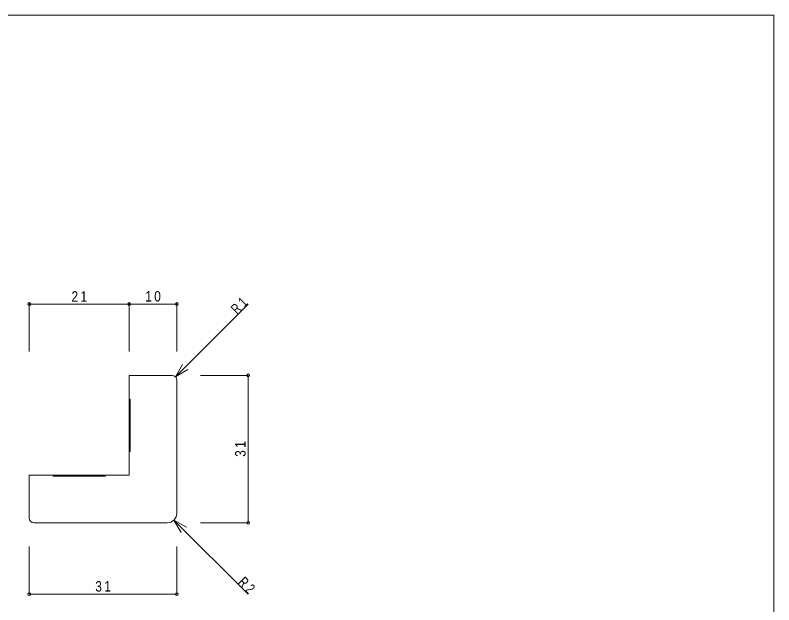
# Model space of a CAD drawing. Units: millimetres, scale not verified. Extents: x -141 to 141, y -98 to 98.
# Drawn here: x -18.5 to 141, y -26.5 to 97.5 of the extents above; entities that cross this region are included whole.
import ezdxf

# ---------------------------------------------------------------- set-up
doc = ezdxf.new("R2010")
doc.units = ezdxf.units.MM
doc.header["$PDMODE"] = 32
doc.header["$PDSIZE"] = 0.6
for name, color, linetype, lineweight in [('0-0_ＫＢ製品', 2, 'Continuous', 9), ('0-3_寸法', 4, 'Continuous', 9), ('0-4_引出線字', 4, 'Continuous', 9), ('0-8_他製品', 7, 'Continuous', 9), ('F-0_図面枠', 5, 'Continuous', 9)]:
    doc.layers.add(name, color=color, linetype=linetype, lineweight=lineweight)
doc.styles.add('HGｺﾞｼｯｸM', font='')
doc.styles.get('HGｺﾞｼｯｸM').set_extended_font_data('HGｺﾞｼｯｸM')

msp = doc.modelspace()

# ---------------------------------------------------------------- linework, layer by layer
at = {"layer": '0-0_ＫＢ製品'}
for p, q in [((5.5, 21.75), (5.5, 0.75)), ((14.5, 21.75), (5.5, 21.75)), ((15.5, 20.75), (15.5, -7.25)), ((5.5, 0.75), (-15.5, 0.75)), ((-15.5, -8.25), (-15.5, 0.75)), ((-14.5, -9.25), (13.5, -9.25))]:
    msp.add_line(p, q, dxfattribs=at)
for centre, radius, start, end in [((14.5, 20.75), 1, 0, 90), ((13.5, -7.25), 2, 270, 0), ((-14.5, -8.25), 1, 180, 270)]:
    msp.add_arc(centre, radius, start, end, dxfattribs=at)
at = {"layer": '0-3_寸法'}
for p, q in [((-15.5, 36.75), (5.5, 36.75)), ((-15.5, 36.75), (-15.5, 26.75)), ((5.5, 36.75), (5.5, 26.75)), ((5.5, 36.75), (15.5, 36.75)), ((15.5, 36.75), (15.5, 26.75)), ((30.5, 21.75), (20.5, 21.75)), ((30.5, 21.75), (30.5, -9.25)), ((30.5, -9.25), (20.5, -9.25)), ((-15.5, -24.25), (-15.5, -14.25)), ((15.5, -24.25), (15.5, -14.25)), ((15.5, -24.25), (-15.5, -24.25))]:
    msp.add_line(p, q, dxfattribs=at)
for p in [(-15.5, 36.75), (5.5, 36.75), (15.5, 36.75), (30.5, 21.75), (30.5, -9.25), (-15.5, -24.25), (15.5, -24.25)]:
    msp.add_point(p, dxfattribs=at)
at = {"layer": '0-4_引出線字'}
for p, q in [((15.202, 21.462), (30.49, 36.75)), ((15.202, 21.462), (16.702, 24.06)), ((15.202, 21.462), (17.8, 22.962)), ((14.914, -8.664), (17.512, -10.164)), ((14.914, -8.664), (30.5, -24.25)), ((14.914, -8.664), (16.414, -11.262))]:
    msp.add_line(p, q, dxfattribs=at)
at = {"layer": '0-8_他製品'}
for p, q in [((5.7, 16.75), (5.5, 16.75)), ((5.7, 16.75), (5.7, 5.75)), ((5.7, 5.75), (5.5, 5.75)), ((-10.5, 0.55), (-10.5, 0.75))]:
    msp.add_line(p, q, dxfattribs=at)
msp.add_lwpolyline([(0.5, 0.75), (0.5, 0.55), (-10.5, 0.55)], dxfattribs=at)
at = {"layer": 'F-0_図面枠'}
for p, q in [((-141, 97.5), (141, 97.5)), ((141, 97.5), (141, -97.5))]:
    msp.add_line(p, q, dxfattribs=at)

# ---------------------------------------------------------------- texts
at = {"layer": '0-3_寸法', "color": 7, "char_height": 2.199, "attachment_point": 7, "style": 'HGｺﾞｼｯｸM'}
for s, insert in [('\\T1.36;\\W0.85;21', (-6.625, 37.25)), ('\\T1.36;\\W0.85;10', (8.875, 37.25)), ('\\T1.36;\\W0.85;31', (-1.625, -23.75))]:
    msp.add_mtext(s, dxfattribs=dict(at, insert=insert))
at = {"layer": '0-3_寸法', "color": 7, "insert": (30, 4.625), "char_height": 2.199, "attachment_point": 7, "rotation": 90, "style": 'HGｺﾞｼｯｸM'}
msp.add_mtext('\\T1.36;\\W0.85;31', dxfattribs=at)
at = {"layer": '0-4_引出線字', "color": 7, "char_height": 2.199, "attachment_point": 7, "style": 'HGｺﾞｼｯｸM'}
for s, insert, rotation in [('\\T1.36;\\W0.75;R1', (28.192, 34.452), 45), ('\\T1.36;\\W0.75;R2', (28.202, -21.952), 315)]:
    msp.add_mtext(s, dxfattribs=dict(at, insert=insert, rotation=rotation))

doc.saveas('drawing.dxf')
